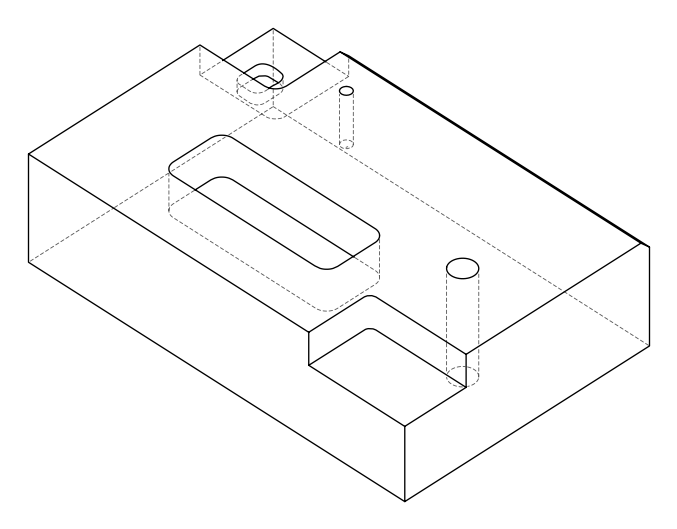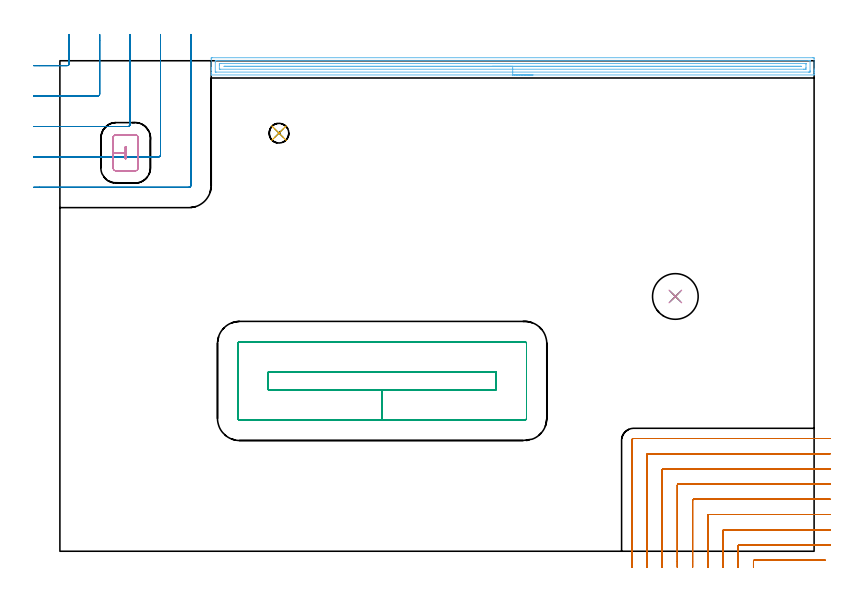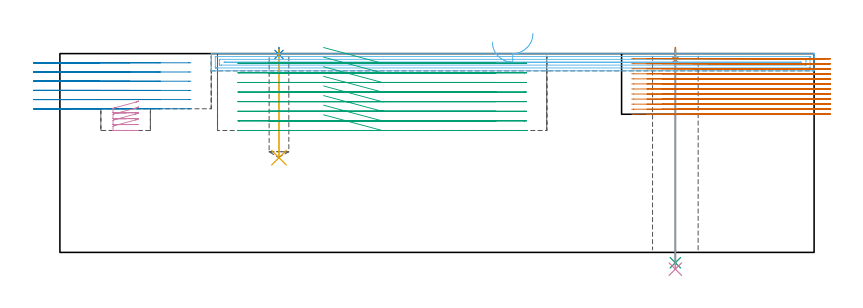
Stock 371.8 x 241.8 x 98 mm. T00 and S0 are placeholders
(PLAN: 10 operations, 7 tool changes, 53.5 min)
(1 SPOT_DRILL | STEP1HOLE | NXT0321_9005460120000 | 0.05 min | 183 mm3)
(2 SPOT_DRILL_1 | STEP1POCKET | NXT0321_9005460120000 | 0.03 min | 1 mm3)
(3 DRILL_THROUGH_HOLE_INTO_CENTER | STEP1HOLE | UGT0301_515 | 0.42 min | 10870 mm3)
(4 DRILL_TO_ENLARGE_THROUGH_HOLE | STEP1HOLE | UGT0301_054 | 0.43 min | 27875 mm3)
(5 DRILL_BLIND_HOLE_INTO_CENTER | STEP1POCKET | UGT0301_492 | 0.21 min | 3632 mm3)
(6 AREA_MILL | FG_CHAMFER_SURFACE | UGT0205_001 | 9.65 min | 10919 mm3)
(7 MILL_CORNER_NOTCH_RECTANGULAR | CORNER_NOTCH_RECTANGULAR | NXT0201_013 | Follow Part, ap 2.5, ae 75% | 24.49 min | 171739 mm3)
(8 MILL_CORNER_NOTCH_RECTANGULAR_1 | CORNER_NOTCH_RECTANGULAR_1 | UGT0201_094 | Follow Part, ap 5, ae 75% | 6.27 min | 146038 mm3)
(9 MILL_RECTANGULAR_POCKET | POCKET_RECTANGULAR_STRAIGHT | UGT0201_094 | Follow Part, ap 5, ae 75% | 10.88 min | 357289 mm3)
(10 MILL_RECTANGULAR_POCKET_1 | POCKET_RECTANGULAR_STRAIGHT_1 | NXT0201_011 | Follow Part, ap 3, ae 75% | 1.09 min | 7268 mm3)
(TOOL NXT0321_9005460120000 | NC Spot Drill, 142deg, 12mm, Carbide, Uncoated | D12 PA142 FL30 Z2)
(TOOL UGT0301_515 | Carbide Drill 12.0 mm | D12 PA118 FL101 Z2)
(TOOL UGT0301_054 | Twist Drill 22.5 mm | D22.5 PA118 FL155 Z2)
(TOOL UGT0301_492 | Carbide Drill 9.7 mm | D9.7 PA118 FL87 Z2)
(TOOL UGT0205_001 | Chamfer Mill 20 x 3 x 45 deg. | D20 FL50 Z2)
(TOOL NXT0201_013 | ENDMILL 10mm | D10 FL30 Z4)
(TOOL UGT0201_094 | End mill 20 mm | D20 FL38 Z4)
(TOOL NXT0201_011 | ENDMILL 12mm [2P460-1200-NA 1630] | D12 FL38 Z6)
(OP 1 SPOT_DRILL)
G17 G21 G94 G90
T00 M6
G54
G17 G0 G90 X303.4 Y125.6 S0 M3
G43 Z108. H0
G94 G81 G98 Z95. F250. R101.
G80
M5
M2
(OP 2 SPOT_DRILL_1)
G17 G21 G94 G90
T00 M6
G54
G17 G0 G90 X108. Y206.1 S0 M3
G43 Z108. H0
G94 G81 G98 Z97.583 F250. R101.
G80
M5
M2
(OP 3 DRILL_THROUGH_HOLE_INTO_CENTER)
G17 G21 G94 G90
T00 M6
G54
G17 G0 G90 X303.4 Y125.6 S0 M3
G43 Z108. H0
G94 G73 G98 Z-5.105 F250. Q11.456 R100.
G80
M5
M2
(OP 4 DRILL_TO_ENLARGE_THROUGH_HOLE)
G17 G21 G94 G90
T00 M6
G54
G17 G0 G90 X303.4 Y125.6 S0 M3
G43 Z108. H0
G94 G73 G98 Z-8.26 F250. Q21.252 R100.
G80
M5
M2
(OP 5 DRILL_BLIND_HOLE_INTO_CENTER)
G17 G21 G94 G90
T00 M6
G54
G17 G0 G90 X108. Y206.1 S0 M3
G43 Z108. H0
G94 G81 G98 Z46.7 F250. R100.
G80
M5
M2
(OP 6 AREA_MILL)
G17 G21 G94 G90
T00 M6
G54
G17 G0 G90 X233.2 Y234.8 S1061 M3
G43 Z108. H0
G94 G1 X233.162 Z107.128 F250.
X233.048 Z106.264
X232.859 Z105.412
X232.597 Z104.58
X232.263 Z103.774
X231.86 Z103.
X231.392 Z102.264
X230.86 Z101.572
X230.271 Z100.929
X229.628 Z100.34
X228.936 Z99.808
X228.2 Z99.34
X227.426 Z98.937
X226.62 Z98.603
X225.788 Z98.341
X224.937 Z98.152
X224.072 Z98.038
X223.2 Z98.
X74.781
X74.61 Y234.803 Z97.988
X74.602 Y234.93 Z97.862
X74.6 Y235.063 Z97.737
Y235.289 Z97.511
Y235.997 Z96.798
Y237.223 Z95.574
Y237.741 Z95.053
Y238.354 Z94.441
Y242.716 Z90.081
X74.603 Y242.976 Z89.822
X74.61 Y243.294 Z89.504
X74.898 Y243.298 Z89.501
X75.228 Y243.3 Z89.5
X371.172
X371.502 Y243.298 Z89.501
X371.79 Y243.294 Z89.504
X371.8 Y242.976 Z89.822
Y237.741 Z95.053
Y237.223 Z95.574
Y236.869 Z95.927
Y236.35 Z96.446
Y235.997 Z96.798
Y235.289 Z97.511
Y235.063 Z97.737
X371.798 Y234.93 Z97.862
X371.79 Y234.803 Z97.988
X371.619 Y234.8 Z98.
X223.2
Y236.214 Z96.586
X77.017 Y236.215 Z96.585
X76.791 Y236.217 Z96.583
X76.66 Y236.221 Z96.579
X76.609 Y236.228 Z96.572
X76.607 Y236.257 Z96.543
X76.601 Y236.402 Z96.398
X76.6 Y241.231 Z91.569
X76.601 Y241.636 Z91.164
X76.605 Y241.773 Z91.027
X76.61 Y241.875 Z90.925
X76.682 Y241.879 Z90.921
X77.017 Y241.884 Z90.916
X77.24 Y241.885 Z90.915
X369.383
X369.609 Y241.883 Z90.917
X369.74 Y241.879 Z90.921
X369.791 Y241.871 Z90.929
X369.793 Y241.843 Z90.957
X369.799 Y241.698 Z91.102
X369.8 Y236.869 Z95.931
X369.799 Y236.464 Z96.336
X369.795 Y236.327 Z96.473
X369.79 Y236.225 Z96.575
X369.718 Y236.221 Z96.579
X369.383 Y236.216 Z96.584
X369.16 Y236.215 Z96.585
X223.2 Y236.214 Z96.586
Y237.628 Z95.172
X78.92 Y237.629 Z95.171
X78.805 Y237.63 Z95.17
X78.689 Y237.632 Z95.168
X78.62 Y237.635 Z95.165
X78.61 Y237.676 Z95.124
X78.606 Y237.741 Z95.059
X78.601 Y237.94 Z94.86
X78.6 Y239.685 Z93.115
X78.608 Y240.358 Z92.442
X78.61 Y240.453 Z92.347
X78.695 Y240.465 Z92.335
X78.805 Y240.467 Z92.333
X79.583 Y240.471 Z92.329
X79.699
X367.48
X367.595 Y240.47 Z92.33
X367.711 Y240.468 Z92.332
X367.78 Y240.465 Z92.335
X367.79 Y240.424 Z92.376
X367.794 Y240.358 Z92.442
X367.799 Y240.16 Z92.64
X367.8 Y238.414 Z94.386
X367.792 Y237.741 Z95.059
X367.79 Y237.647 Z95.153
X367.705 Y237.635 Z95.165
X367.595 Y237.633 Z95.167
X366.817 Y237.629 Z95.171
X366.701 Y237.628 Z95.172
X223.2
Y239.043 Z93.757
X81.047
X81.033 Y239.044 Z93.756
X80.941 Y239.049 Z93.751
X81.038 Y239.052 Z93.748
X81.472 Y239.057 Z93.743
X81.487
X365.353
X365.368 Y239.056 Z93.744
X365.459 Y239.051 Z93.749
X365.362 Y239.048 Z93.752
X364.928 Y239.043 Z93.757
X364.913
X223.2
X222.328 Z93.795
X221.464 Z93.909
X220.612 Z94.098
X219.78 Z94.36
X218.974 Z94.694
X218.2 Z95.097
X217.464 Z95.566
X216.772 Z96.097
X216.129 Z96.686
X215.54 Z97.329
X215.009 Z98.022
X214.54 Z98.757
X214.137 Z99.531
X213.803 Z100.337
X213.541 Z101.169
X213.352 Z102.021
X213.238 Z102.886
X213.2 Z103.757
G0 Z108.
M5
M2
(OP 7 MILL_CORNER_NOTCH_RECTANGULAR)
G17 G21 G94 G90
T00 M6
G54
G17 G0 G90 X377.175 Y-4.4 S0 M3
G43 Z108. H0
Z95.508
G94 G1 X374.175 F250.
X342.395 F500.
G3 X341.9 Y-4.895 R0.5
G1 Y-5.
Y-8. F250.
G0 Z108.
X379.8 Y3.1
Z95.508
G1 X376.8
X334.896 F500.
G3 X334.4 Y2.604 R0.5
G1 Y-5.
Y-8. F250.
G0 Z108.
X379.8 Y10.6
Z95.508
G1 X376.8
X327.396 F500.
G3 X326.9 Y10.104 R0.5
G1 Y-5.
Y-8. F250.
G0 Z108.
X379.8 Y18.1
Z95.508
G1 X376.8
X319.896 F500.
G3 X319.4 Y17.604 R0.5
G1 Y-5.
Y-8. F250.
G0 Z108.
X379.8 Y25.6
Z95.508
G1 X376.8
X312.396 F500.
G3 X311.9 Y25.104 R0.5
G1 Y-5.
Y-8. F250.
G0 Z108.
X379.8 Y33.1
Z95.508
G1 X376.8
X304.896 F500.
G3 X304.4 Y32.603 R0.5
G1 Y-5.
Y-8. F250.
G0 Z108.
X379.8 Y40.6
Z95.508
G1 X376.8
X297.397 F500.
G3 X296.9 Y40.103 R0.5
G1 Y-5.
Y-8. F250.
G0 Z108.
X379.8 Y48.1
Z95.508
G1 X376.8
X289.897 F500.
G3 X289.4 Y47.603 R0.5
G1 Y-5.
Y-8. F250.
G0 Z108.
X379.8 Y55.6
Z95.508
G1 X376.8
X282.9 F500.
G3 X281.9 Y54.6 R1.
G1 Y-5.
Y-8. F250.
G0 Z108.
X377.175 Y-4.4
Z93.017
G1 X374.175
X342.395 F500.
G3 X341.9 Y-4.895 R0.5
G1 Y-5.
Y-8. F250.
G0 Z108.
X379.8 Y3.1
Z93.017
G1 X376.8
X334.896 F500.
G3 X334.4 Y2.604 R0.5
G1 Y-5.
Y-8. F250.
G0 Z108.
X379.8 Y10.6
Z93.017
G1 X376.8
X327.396 F500.
G3 X326.9 Y10.104 R0.5
G1 Y-5.
Y-8. F250.
G0 Z108.
X379.8 Y18.1
Z93.017
G1 X376.8
X319.896 F500.
G3 X319.4 Y17.604 R0.5
G1 Y-5.
Y-8. F250.
G0 Z108.
X379.8 Y25.6
Z93.017
G1 X376.8
X312.396 F500.
G3 X311.9 Y25.104 R0.5
G1 Y-5.
Y-8. F250.
G0 Z108.
X379.8 Y33.1
Z93.017
G1 X376.8
X304.896 F500.
G3 X304.4 Y32.603 R0.5
G1 Y-5.
Y-8. F250.
G0 Z108.
X379.8 Y40.6
Z93.017
G1 X376.8
X297.397 F500.
G3 X296.9 Y40.103 R0.5
G1 Y-5.
Y-8. F250.
G0 Z108.
X379.8 Y48.1
Z93.017
G1 X376.8
X289.897 F500.
G3 X289.4 Y47.603 R0.5
G1 Y-5.
Y-8. F250.
G0 Z108.
X379.8 Y55.6
Z93.017
G1 X376.8
X282.9 F500.
G3 X281.9 Y54.6 R1.
G1 Y-5.
Y-8. F250.
G0 Z108.
X377.175 Y-4.4
Z90.525
G1 X374.175
X342.395 F500.
G3 X341.9 Y-4.895 R0.5
G1 Y-5.
Y-8. F250.
G0 Z108.
X379.8 Y3.1
Z90.525
G1 X376.8
X334.896 F500.
G3 X334.4 Y2.604 R0.5
G1 Y-5.
Y-8. F250.
G0 Z108.
X379.8 Y10.6
Z90.525
G1 X376.8
X327.396 F500.
G3 X326.9 Y10.104 R0.5
G1 Y-5.
Y-8. F250.
G0 Z108.
X379.8 Y18.1
Z90.525
G1 X376.8
X319.896 F500.
G3 X319.4 Y17.604 R0.5
G1 Y-5.
Y-8. F250.
G0 Z108.
X379.8 Y25.6
Z90.525
G1 X376.8
X312.396 F500.
G3 X311.9 Y25.104 R0.5
G1 Y-5.
Y-8. F250.
G0 Z108.
X379.8 Y33.1
Z90.525
G1 X376.8
X304.896 F500.
G3 X304.4 Y32.603 R0.5
G1 Y-5.
Y-8. F250.
G0 Z108.
X379.8 Y40.6
Z90.525
G1 X376.8
X297.397 F500.
G3 X296.9 Y40.103 R0.5
G1 Y-5.
Y-8. F250.
G0 Z108.
X379.8 Y48.1
Z90.525
G1 X376.8
X289.897 F500.
G3 X289.4 Y47.603 R0.5
G1 Y-5.
Y-8. F250.
G0 Z108.
X379.8 Y55.6
Z90.525
G1 X376.8
X282.9 F500.
G3 X281.9 Y54.6 R1.
G1 Y-5.
Y-8. F250.
G0 Z108.
X377.175 Y-4.4
Z88.033
G1 X374.175
X342.395 F500.
G3 X341.9 Y-4.895 R0.5
G1 Y-5.
Y-8. F250.
G0 Z108.
X379.8 Y3.1
Z88.033
G1 X376.8
X334.896 F500.
G3 X334.4 Y2.604 R0.5
G1 Y-5.
Y-8. F250.
G0 Z108.
X379.8 Y10.6
Z88.033
G1 X376.8
X327.396 F500.
G3 X326.9 Y10.104 R0.5
G1 Y-5.
Y-8. F250.
G0 Z108.
X379.8 Y18.1
Z88.033
G1 X376.8
X319.896 F500.
G3 X319.4 Y17.604 R0.5
G1 Y-5.
Y-8. F250.
G0 Z108.
X379.8 Y25.6
Z88.033
G1 X376.8
X312.396 F500.
G3 X311.9 Y25.104 R0.5
G1 Y-5.
Y-8. F250.
G0 Z108.
X379.8 Y33.1
Z88.033
G1 X376.8
X304.896 F500.
G3 X304.4 Y32.604 R0.5
G1 Y-5.
Y-8. F250.
G0 Z108.
X379.8 Y40.6
Z88.033
G1 X376.8
X297.397 F500.
G3 X296.9 Y40.103 R0.5
G1 Y-5.
Y-8. F250.
G0 Z108.
X379.8 Y48.1
Z88.033
G1 X376.8
X289.897 F500.
G3 X289.4 Y47.603 R0.5
G1 Y-5.
Y-8. F250.
G0 Z108.
X379.8 Y55.6
Z88.033
G1 X376.8
X282.9 F500.
G3 X281.9 Y54.6 R1.
G1 Y-5.
Y-8. F250.
G0 Z108.
X377.175 Y-4.4
Z85.542
G1 X374.175
X342.395 F500.
G3 X341.9 Y-4.895 R0.5
G1 Y-5.
Y-8. F250.
G0 Z108.
X379.8 Y3.1
Z85.542
G1 X376.8
X334.896 F500.
G3 X334.4 Y2.604 R0.5
G1 Y-5.
Y-8. F250.
G0 Z108.
X379.8 Y10.6
Z85.542
G1 X376.8
X327.396 F500.
G3 X326.9 Y10.104 R0.5
G1 Y-5.
Y-8. F250.
G0 Z108.
X379.8 Y18.1
Z85.542
G1 X376.8
X319.896 F500.
G3 X319.4 Y17.604 R0.5
G1 Y-5.
Y-8. F250.
G0 Z108.
X379.8 Y25.6
Z85.542
G1 X376.8
X312.396 F500.
G3 X311.9 Y25.104 R0.5
G1 Y-5.
Y-8. F250.
G0 Z108.
X379.8 Y33.1
Z85.542
G1 X376.8
X304.896 F500.
G3 X304.4 Y32.604 R0.5
G1 Y-5.
Y-8. F250.
G0 Z108.
X379.8 Y40.6
Z85.542
G1 X376.8
X297.397 F500.
G3 X296.9 Y40.103 R0.5
G1 Y-5.
Y-8. F250.
G0 Z108.
X379.8 Y48.1
Z85.542
G1 X376.8
X289.897 F500.
G3 X289.4 Y47.603 R0.5
G1 Y-5.
Y-8. F250.
G0 Z108.
X379.8 Y55.6
Z85.542
G1 X376.8
X282.9 F500.
G3 X281.9 Y54.6 R1.
G1 Y-5.
Y-8. F250.
G0 Z108.
X377.175 Y-4.4
Z83.05
G1 X374.175
X342.395 F500.
G3 X341.9 Y-4.895 R0.5
G1 Y-5.
Y-8. F250.
G0 Z108.
X379.8 Y3.1
Z83.05
G1 X376.8
X334.896 F500.
G3 X334.4 Y2.604 R0.5
G1 Y-5.
Y-8. F250.
G0 Z108.
X379.8 Y10.6
Z83.05
G1 X376.8
X327.396 F500.
G3 X326.9 Y10.104 R0.5
G1 Y-5.
Y-8. F250.
G0 Z108.
X379.8 Y18.1
Z83.05
G1 X376.8
X319.896 F500.
G3 X319.4 Y17.604 R0.5
G1 Y-5.
Y-8. F250.
G0 Z108.
X379.8 Y25.6
Z83.05
G1 X376.8
X312.396 F500.
G3 X311.9 Y25.104 R0.5
G1 Y-5.
Y-8. F250.
G0 Z108.
X379.8 Y33.1
Z83.05
G1 X376.8
X304.896 F500.
G3 X304.4 Y32.604 R0.5
G1 Y-5.
Y-8. F250.
G0 Z108.
X379.8 Y40.6
Z83.05
G1 X376.8
X297.397 F500.
G3 X296.9 Y40.103 R0.5
G1 Y-5.
Y-8. F250.
G0 Z108.
X379.8 Y48.1
Z83.05
G1 X376.8
X289.897 F500.
G3 X289.4 Y47.603 R0.5
G1 Y-5.
Y-8. F250.
G0 Z108.
X379.8 Y55.6
Z83.05
G1 X376.8
X282.9 F500.
G3 X281.9 Y54.6 R1.
G1 Y-5.
Y-8. F250.
G0 Z108.
X377.175 Y-4.4
Z80.558
G1 X374.175
X342.395 F500.
G3 X341.9 Y-4.895 R0.5
G1 Y-5.
Y-8. F250.
G0 Z108.
X379.8 Y3.1
Z80.558
G1 X376.8
X334.896 F500.
G3 X334.4 Y2.604 R0.5
G1 Y-5.
Y-8. F250.
G0 Z108.
X379.8 Y10.6
Z80.558
G1 X376.8
X327.396 F500.
G3 X326.9 Y10.104 R0.5
G1 Y-5.
Y-8. F250.
G0 Z108.
X379.8 Y18.1
Z80.558
G1 X376.8
X319.896 F500.
G3 X319.4 Y17.604 R0.5
G1 Y-5.
Y-8. F250.
G0 Z108.
X379.8 Y25.6
Z80.558
G1 X376.8
X312.396 F500.
G3 X311.9 Y25.104 R0.5
G1 Y-5.
Y-8. F250.
G0 Z108.
X379.8 Y33.1
Z80.558
G1 X376.8
X304.896 F500.
G3 X304.4 Y32.604 R0.5
G1 Y-5.
Y-8. F250.
G0 Z108.
X379.8 Y40.6
Z80.558
G1 X376.8
X297.397 F500.
G3 X296.9 Y40.103 R0.5
G1 Y-5.
Y-8. F250.
G0 Z108.
X379.8 Y48.1
Z80.558
G1 X376.8
X289.897 F500.
G3 X289.4 Y47.603 R0.5
G1 Y-5.
Y-8. F250.
G0 Z108.
X379.8 Y55.6
Z80.558
G1 X376.8
X282.9 F500.
G3 X281.9 Y54.6 R1.
G1 Y-5.
Y-8. F250.
G0 Z108.
X377.175 Y-4.4
Z78.067
G1 X374.175
X342.395 F500.
G3 X341.9 Y-4.895 R0.5
G1 Y-5.
Y-8. F250.
G0 Z108.
X379.8 Y3.1
Z78.067
G1 X376.8
X334.896 F500.
G3 X334.4 Y2.604 R0.5
G1 Y-5.
Y-8. F250.
G0 Z108.
X379.8 Y10.6
Z78.067
G1 X376.8
X327.396 F500.
G3 X326.9 Y10.104 R0.5
G1 Y-5.
Y-8. F250.
G0 Z108.
X379.8 Y18.1
Z78.067
G1 X376.8
X319.896 F500.
G3 X319.4 Y17.604 R0.5
G1 Y-5.
Y-8. F250.
G0 Z108.
X379.8 Y25.6
Z78.067
G1 X376.8
X312.396 F500.
G3 X311.9 Y25.104 R0.5
G1 Y-5.
Y-8. F250.
G0 Z108.
X379.8 Y33.1
Z78.067
G1 X376.8
X304.896 F500.
G3 X304.4 Y32.604 R0.5
G1 Y-5.
Y-8. F250.
G0 Z108.
X379.8 Y40.6
Z78.067
G1 X376.8
X297.397 F500.
G3 X296.9 Y40.103 R0.5
G1 Y-5.
Y-8. F250.
G0 Z108.
X379.8 Y48.1
Z78.067
G1 X376.8
X289.897 F500.
G3 X289.4 Y47.603 R0.5
G1 Y-5.
Y-8. F250.
G0 Z108.
X379.8 Y55.6
Z78.067
G1 X376.8
X282.9 F500.
G3 X281.9 Y54.6 R1.
G1 Y-5.
Y-8. F250.
G0 Z108.
X377.175 Y-4.4
Z75.575
G1 X374.175
X342.395 F500.
G3 X341.9 Y-4.895 R0.5
G1 Y-5.
Y-8. F250.
G0 Z108.
X379.8 Y3.1
Z75.575
G1 X376.8
X334.896 F500.
G3 X334.4 Y2.604 R0.5
G1 Y-5.
Y-8. F250.
G0 Z108.
X379.8 Y10.6
Z75.575
G1 X376.8
X327.396 F500.
G3 X326.9 Y10.104 R0.5
G1 Y-5.
Y-8. F250.
G0 Z108.
X379.8 Y18.1
Z75.575
G1 X376.8
X319.896 F500.
G3 X319.4 Y17.604 R0.5
G1 Y-5.
Y-8. F250.
G0 Z108.
X379.8 Y25.6
Z75.575
G1 X376.8
X312.396 F500.
G3 X311.9 Y25.104 R0.5
G1 Y-5.
Y-8. F250.
G0 Z108.
X379.8 Y33.1
Z75.575
G1 X376.8
X304.896 F500.
G3 X304.4 Y32.604 R0.5
G1 Y-5.
Y-8. F250.
G0 Z108.
X379.8 Y40.6
Z75.575
G1 X376.8
X297.397 F500.
G3 X296.9 Y40.103 R0.5
G1 Y-5.
Y-8. F250.
G0 Z108.
X379.8 Y48.1
Z75.575
G1 X376.8
X289.897 F500.
G3 X289.4 Y47.603 R0.5
G1 Y-5.
Y-8. F250.
G0 Z108.
X379.8 Y55.6
Z75.575
G1 X376.8
X282.9 F500.
G3 X281.9 Y54.6 R1.
G1 Y-5.
Y-8. F250.
G0 Z108.
X377.175 Y-4.4
Z73.083
G1 X374.175
X342.395 F500.
G3 X341.9 Y-4.895 R0.5
G1 Y-5.
Y-8. F250.
G0 Z108.
X379.8 Y3.1
Z73.083
G1 X376.8
X334.896 F500.
G3 X334.4 Y2.604 R0.5
G1 Y-5.
Y-8. F250.
G0 Z108.
X379.8 Y10.6
Z73.083
G1 X376.8
X327.396 F500.
G3 X326.9 Y10.104 R0.5
G1 Y-5.
Y-8. F250.
G0 Z108.
X379.8 Y18.1
Z73.083
G1 X376.8
X319.896 F500.
G3 X319.4 Y17.604 R0.5
G1 Y-5.
Y-8. F250.
G0 Z108.
X379.8 Y25.6
Z73.083
G1 X376.8
X312.396 F500.
G3 X311.9 Y25.104 R0.5
G1 Y-5.
Y-8. F250.
G0 Z108.
X379.8 Y33.1
Z73.083
G1 X376.8
X304.896 F500.
G3 X304.4 Y32.604 R0.5
G1 Y-5.
Y-8. F250.
G0 Z108.
X379.8 Y40.6
Z73.083
G1 X376.8
X297.397 F500.
G3 X296.9 Y40.103 R0.5
G1 Y-5.
Y-8. F250.
G0 Z108.
X379.8 Y48.1
Z73.083
G1 X376.8
X289.897 F500.
G3 X289.4 Y47.603 R0.5
G1 Y-5.
Y-8. F250.
G0 Z108.
X379.8 Y55.6
Z73.083
G1 X376.8
X282.9 F500.
G3 X281.9 Y54.6 R1.
G1 Y-5.
Y-8. F250.
G0 Z108.
X377.175 Y-4.4
Z70.592
G1 X374.175
X342.395 F500.
G3 X341.9 Y-4.895 R0.5
G1 Y-5.
Y-8. F250.
G0 Z108.
X379.8 Y3.1
Z70.592
G1 X376.8
X334.896 F500.
G3 X334.4 Y2.604 R0.5
G1 Y-5.
Y-8. F250.
G0 Z108.
X379.8 Y10.6
Z70.592
G1 X376.8
X327.396 F500.
G3 X326.9 Y10.104 R0.5
G1 Y-5.
Y-8. F250.
G0 Z108.
X379.8 Y18.1
Z70.592
G1 X376.8
X319.896 F500.
G3 X319.4 Y17.604 R0.5
G1 Y-5.
Y-8. F250.
G0 Z108.
X379.8 Y25.6
Z70.592
G1 X376.8
X312.396 F500.
G3 X311.9 Y25.104 R0.5
G1 Y-5.
Y-8. F250.
G0 Z108.
X379.8 Y33.1
Z70.592
G1 X376.8
X304.896 F500.
G3 X304.4 Y32.604 R0.5
G1 Y-5.
Y-8. F250.
G0 Z108.
X379.8 Y40.6
Z70.592
G1 X376.8
X297.397 F500.
G3 X296.9 Y40.103 R0.5
G1 Y-5.
Y-8. F250.
G0 Z108.
X379.8 Y48.1
Z70.592
G1 X376.8
X289.897 F500.
G3 X289.4 Y47.603 R0.5
G1 Y-5.
Y-8. F250.
G0 Z108.
X379.8 Y55.6
Z70.592
G1 X376.8
X282.9 F500.
G3 X281.9 Y54.6 R1.
G1 Y-5.
Y-8. F250.
G0 Z108.
X377.175 Y-4.4
Z68.1
G1 X374.175
X342.395 F500.
G3 X341.9 Y-4.895 R0.5
G1 Y-5.
Y-8. F250.
G0 Z108.
X379.8 Y3.1
Z68.1
G1 X376.8
X334.896 F500.
G3 X334.4 Y2.604 R0.5
G1 Y-5.
Y-8. F250.
G0 Z108.
X379.8 Y10.6
Z68.1
G1 X376.8
X327.396 F500.
G3 X326.9 Y10.104 R0.5
G1 Y-5.
Y-8. F250.
G0 Z108.
X379.8 Y18.1
Z68.1
G1 X376.8
X319.896 F500.
G3 X319.4 Y17.604 R0.5
G1 Y-5.
Y-8. F250.
G0 Z108.
X379.8 Y25.6
Z68.1
G1 X376.8
X312.396 F500.
G3 X311.9 Y25.104 R0.5
G1 Y-5.
Y-8. F250.
G0 Z108.
X379.8 Y33.1
Z68.1
G1 X376.8
X304.896 F500.
G3 X304.4 Y32.604 R0.5
G1 Y-5.
Y-8. F250.
G0 Z108.
X379.8 Y40.6
Z68.1
G1 X376.8
X297.397 F500.
G3 X296.9 Y40.103 R0.5
G1 Y-5.
Y-8. F250.
G0 Z108.
X379.8 Y48.1
Z68.1
G1 X376.8
X289.897 F500.
G3 X289.4 Y47.603 R0.5
G1 Y-5.
Y-8. F250.
G0 Z108.
X379.8 Y55.6
Z68.1
G1 X376.8
X282.9 F500.
G3 X281.9 Y54.6 R1.
G1 Y-5.
Y-8. F250.
G0 Z108.
M5
M2
(OP 8 MILL_CORNER_NOTCH_RECTANGULAR_1)
G17 G21 G94 G90
T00 M6
G54
G17 G0 G90 X-13. Y239.4 S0 M3
G43 Z108. H0
Z93.467
G94 G1 X-10. F250.
X3.605 F500.
G3 X4.6 Y240.394 R1.
G1 Y251.8
Y254.8 F250.
G0 Z108.
X-13. Y224.4
Z93.467
G1 X-10.
X18.605 F500.
G3 X19.6 Y225.395 R1.
G1 Y251.8
Y254.8 F250.
G0 Z108.
X-13. Y209.4
Z93.467
G1 X-10.
X33.605 F500.
G3 X34.6 Y210.395 R1.
G1 Y251.8
Y254.8 F250.
G0 Z108.
X-13. Y194.4
Z93.467
G1 X-10.
X48.605 F500.
G3 X49.6 Y195.395 R1.
G1 Y251.8
Y254.8 F250.
G0 Z108.
X-13. Y179.4
Z93.467
G1 X-10.
X63.6 F500.
G3 X64.6 Y180.4 R1.
G1 Y251.8
Y254.8 F250.
G0 Z108.
X-13. Y239.4
Z88.933
G1 X-10.
X3.605 F500.
G3 X4.6 Y240.395 R1.
G1 Y251.8
Y254.8 F250.
G0 Z108.
X-13. Y224.4
Z88.933
G1 X-10.
X18.605 F500.
G3 X19.6 Y225.395 R1.
G1 Y251.8
Y254.8 F250.
G0 Z108.
X-13. Y209.4
Z88.933
G1 X-10.
X33.605 F500.
G3 X34.6 Y210.395 R1.
G1 Y251.8
Y254.8 F250.
G0 Z108.
X-13. Y194.4
Z88.933
G1 X-10.
X48.605 F500.
G3 X49.6 Y195.395 R1.
G1 Y251.8
Y254.8 F250.
G0 Z108.
X-13. Y179.4
Z88.933
G1 X-10.
X63.6 F500.
G3 X64.6 Y180.4 R1.
G1 Y251.8
Y254.8 F250.
G0 Z108.
X-13. Y239.4
Z84.4
G1 X-10.
X3.605 F500.
G3 X4.6 Y240.395 R1.
G1 Y251.8
Y254.8 F250.
G0 Z108.
X-13. Y224.4
Z84.4
G1 X-10.
X18.605 F500.
G3 X19.6 Y225.395 R1.
G1 Y251.8
Y254.8 F250.
G0 Z108.
X-13. Y209.4
Z84.4
G1 X-10.
X33.605 F500.
G3 X34.6 Y210.395 R1.
G1 Y251.8
Y254.8 F250.
G0 Z108.
X-13. Y194.4
Z84.4
G1 X-10.
X48.605 F500.
G3 X49.6 Y195.395 R1.
G1 Y251.8
Y254.8 F250.
G0 Z108.
X-13. Y179.4
Z84.4
G1 X-10.
X63.6 F500.
G3 X64.6 Y180.4 R1.
G1 Y251.8
Y254.8 F250.
G0 Z108.
X-13. Y239.4
Z79.867
G1 X-10.
X3.605 F500.
G3 X4.6 Y240.395 R1.
G1 Y251.8
Y254.8 F250.
G0 Z108.
X-13. Y224.4
Z79.867
G1 X-10.
X18.605 F500.
G3 X19.6 Y225.395 R1.
G1 Y251.8
Y254.8 F250.
G0 Z108.
X-13. Y209.4
Z79.867
G1 X-10.
X33.605 F500.
G3 X34.6 Y210.395 R1.
G1 Y251.8
Y254.8 F250.
G0 Z108.
X-13. Y194.4
Z79.867
G1 X-10.
X48.605 F500.
G3 X49.6 Y195.395 R1.
G1 Y251.8
Y254.8 F250.
G0 Z108.
X-13. Y179.4
Z79.867
G1 X-10.
X63.6 F500.
G3 X64.6 Y180.4 R1.
G1 Y251.8
Y254.8 F250.
G0 Z108.
X-13. Y239.4
Z75.333
G1 X-10.
X3.605 F500.
G3 X4.6 Y240.395 R1.
G1 Y251.8
Y254.8 F250.
G0 Z108.
X-13. Y224.4
Z75.333
G1 X-10.
X18.605 F500.
G3 X19.6 Y225.395 R1.
G1 Y251.8
Y254.8 F250.
G0 Z108.
X-13. Y209.4
Z75.333
G1 X-10.
X33.605 F500.
G3 X34.6 Y210.395 R1.
G1 Y251.8
Y254.8 F250.
G0 Z108.
X-13. Y194.4
Z75.333
G1 X-10.
X48.605 F500.
G3 X49.6 Y195.395 R1.
G1 Y251.8
Y254.8 F250.
G0 Z108.
X-13. Y179.4
Z75.333
G1 X-10.
X63.6 F500.
G3 X64.6 Y180.4 R1.
G1 Y251.8
Y254.8 F250.
G0 Z108.
X-13. Y239.4
Z70.8
G1 X-10.
X3.605 F500.
G3 X4.6 Y240.395 R1.
G1 Y251.8
Y254.8 F250.
G0 Z108.
X-13. Y224.4
Z70.8
G1 X-10.
X18.605 F500.
G3 X19.6 Y225.395 R1.
G1 Y251.8
Y254.8 F250.
G0 Z108.
X-13. Y209.4
Z70.8
G1 X-10.
X33.605 F500.
G3 X34.6 Y210.395 R1.
G1 Y251.8
Y254.8 F250.
G0 Z108.
X-13. Y194.4
Z70.8
G1 X-10.
X48.605 F500.
G3 X49.6 Y195.395 R1.
G1 Y251.8
Y254.8 F250.
G0 Z108.
X-13. Y179.4
Z70.8
G1 X-10.
X63.6 F500.
G3 X64.6 Y180.4 R1.
G1 Y251.8
Y254.8 F250.
G0 Z108.
M5
M2
(OP 9 MILL_RECTANGULAR_POCKET)
G17 G21 G94 G90
T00 M6
G54
G17 G0 G90 X129.973 Y79.6 S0 M3
G43 Z108. H0
Z101.
G94 G1 X158.85 Z93.262 F250.
X215. F500.
Y88.3
X102.7
Y79.6
X158.85
Y64.6
X229.1
G3 X230. Y65.5 R0.9
G1 Y102.4
G3 X229.1 Y103.3 R0.9
G1 X88.6
G3 X87.7 Y102.4 R0.9
G1 Y65.5
G3 X88.6 Y64.6 R0.9
G1 X158.85
X159.85
G0 X129.973 Y79.6 Z96.262
G1 X158.85 Z88.525 F250.
X215. F500.
Y88.3
X102.7
Y79.6
X158.85
Y64.6
X229.1
G3 X230. Y65.5 R0.9
G1 Y102.4
G3 X229.1 Y103.3 R0.9
G1 X88.6
G3 X87.7 Y102.4 R0.9
G1 Y65.5
G3 X88.6 Y64.6 R0.9
G1 X158.85
X159.85
G0 X129.973 Y79.6 Z91.525
G1 X158.85 Z83.787 F250.
X215. F500.
Y88.3
X102.7
Y79.6
X158.85
Y64.6
X229.1
G3 X230. Y65.5 R0.9
G1 Y102.4
G3 X229.1 Y103.3 R0.9
G1 X88.6
G3 X87.7 Y102.4 R0.9
G1 Y65.5
G3 X88.6 Y64.6 R0.9
G1 X158.85
X159.85
G0 X129.973 Y79.6 Z86.787
G1 X158.85 Z79.05 F250.
X215. F500.
Y88.3
X102.7
Y79.6
X158.85
Y64.6
X229.1
G3 X230. Y65.5 R0.9
G1 Y102.4
G3 X229.1 Y103.3 R0.9
G1 X88.6
G3 X87.7 Y102.4 R0.9
G1 Y65.5
G3 X88.6 Y64.6 R0.9
G1 X158.85
X159.85
G0 X129.973 Y79.6 Z82.05
G1 X158.85 Z74.312 F250.
X215. F500.
Y88.3
X102.7
Y79.6
X158.85
Y64.6
X229.1
G3 X230. Y65.5 R0.9
G1 Y102.4
G3 X229.1 Y103.3 R0.9
G1 X88.6
G3 X87.7 Y102.4 R0.9
G1 Y65.5
G3 X88.6 Y64.6 R0.9
G1 X158.85
X159.85
G0 X129.973 Y79.6 Z77.312
G1 X158.85 Z69.575 F250.
X215. F500.
Y88.3
X102.7
Y79.6
X158.85
Y64.6
X229.1
G3 X230. Y65.5 R0.9
G1 Y102.4
G3 X229.1 Y103.3 R0.9
G1 X88.6
G3 X87.7 Y102.4 R0.9
G1 Y65.5
G3 X88.6 Y64.6 R0.9
G1 X158.85
X159.85
G0 X129.973 Y79.6 Z72.575
G1 X158.85 Z64.837 F250.
X215. F500.
Y88.3
X102.7
Y79.6
X158.85
Y64.6
X229.1
G3 X230. Y65.5 R0.9
G1 Y102.4
G3 X229.1 Y103.3 R0.9
G1 X88.6
G3 X87.7 Y102.4 R0.9
G1 Y65.5
G3 X88.6 Y64.6 R0.9
G1 X158.85
X159.85
G0 X129.973 Y79.6 Z67.837
G1 X158.85 Z60.1 F250.
X215. F500.
Y88.3
X102.7
Y79.6
X158.85
Y64.6
X229.1
G3 X230. Y65.5 R0.9
G1 Y102.4
G3 X229.1 Y103.3 R0.9
G1 X88.6
G3 X87.7 Y102.4 R0.9
G1 Y65.5
G3 X88.6 Y64.6 R0.9
G1 X158.85
X159.85
G0 Z108.
M5
M2
(OP 10 MILL_RECTANGULAR_POCKET_1)
G17 G21 G94 G90
T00 M6
G54
G17 G0 G90 X38.6 Y203.244 S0 M3
G43 Z108. H1
Z74.762
G94 G1 Y203.923 Z74.58 F250.
X38.545 Y204.22 Z74.499
X38.432 Y204.5 Z74.418
X38.266 Y204.752 Z74.337
X38.052 Y204.966 Z74.256
X37.8 Y205.132 Z74.175
X37.52 Y205.245 Z74.094
X37.223 Y205.3 Z74.013
X27.577 Z71.429
X27.28 Y205.245 Z71.348
X27. Y205.132 Z71.267
X26.748 Y204.966 Z71.186
X26.534 Y204.752 Z71.105
X26.368 Y204.5 Z71.024
X26.255 Y204.22 Z70.943
X26.2 Y203.923 Z70.862
Y196.4 Z68.846
X32.2
Y193.5 F500.
X32.6
Y199.3
X32.2
Y196.4
X26.2
Y189.
G3 X27.7 Y187.5 R1.5
G1 X37.1
G3 X38.6 Y189. R1.5
G1 Y203.8
G3 X37.1 Y205.3 R1.5
G1 X27.7
G3 X26.2 Y203.8 R1.5
G1 Y196.4
Y195.4
G0 X38.6 Y203.244 Z71.846
G1 Y203.923 Z71.664 F250.
X38.545 Y204.22 Z71.583
X38.432 Y204.5 Z71.502
X38.266 Y204.752 Z71.421
X38.052 Y204.966 Z71.34
X37.8 Y205.132 Z71.259
X37.52 Y205.245 Z71.179
X37.223 Y205.3 Z71.098
X27.577 Z68.513
X27.28 Y205.245 Z68.432
X27. Y205.132 Z68.351
X26.748 Y204.966 Z68.27
X26.534 Y204.752 Z68.189
X26.368 Y204.5 Z68.108
X26.255 Y204.22 Z68.027
X26.2 Y203.923 Z67.946
Y196.4 Z65.931
X32.2
Y193.5 F500.
X32.6
Y199.3
X32.2
Y196.4
X26.2
Y189.
G3 X27.7 Y187.5 R1.5
G1 X37.1
G3 X38.6 Y189. R1.5
G1 Y203.8
G3 X37.1 Y205.3 R1.5
G1 X27.7
G3 X26.2 Y203.8 R1.5
G1 Y196.4
Y195.4
G0 X38.6 Y203.244 Z68.931
G1 Y203.923 Z68.749 F250.
X38.545 Y204.22 Z68.668
X38.432 Y204.5 Z68.587
X38.266 Y204.752 Z68.506
X38.052 Y204.966 Z68.425
X37.8 Y205.132 Z68.344
X37.52 Y205.245 Z68.263
X37.223 Y205.3 Z68.182
X27.577 Z65.598
X27.28 Y205.245 Z65.517
X27. Y205.132 Z65.436
X26.748 Y204.966 Z65.355
X26.534 Y204.752 Z65.274
X26.368 Y204.5 Z65.193
X26.255 Y204.22 Z65.112
X26.2 Y203.923 Z65.031
Y196.4 Z63.015
X32.2
Y193.5 F500.
X32.6
Y199.3
X32.2
Y196.4
X26.2
Y189.
G3 X27.7 Y187.5 R1.5
G1 X37.1
G3 X38.6 Y189. R1.5
G1 Y203.8
G3 X37.1 Y205.3 R1.5
G1 X27.7
G3 X26.2 Y203.8 R1.5
G1 Y196.4
Y195.4
G0 X38.6 Y203.244 Z66.015
G1 Y203.923 Z65.834 F250.
X38.545 Y204.22 Z65.753
X38.432 Y204.5 Z65.672
X38.266 Y204.752 Z65.591
X38.052 Y204.966 Z65.51
X37.8 Y205.132 Z65.429
X37.52 Y205.245 Z65.348
X37.223 Y205.3 Z65.267
X27.577 Z62.682
X27.28 Y205.245 Z62.601
X27. Y205.132 Z62.52
X26.748 Y204.966 Z62.44
X26.534 Y204.752 Z62.359
X26.368 Y204.5 Z62.278
X26.255 Y204.22 Z62.197
X26.2 Y203.923 Z62.116
Y196.4 Z60.1
X32.2
Y193.5 F500.
X32.6
Y199.3
X32.2
Y196.4
X26.2
Y189.
G3 X27.7 Y187.5 R1.5
G1 X37.1
G3 X38.6 Y189. R1.5
G1 Y203.8
G3 X37.1 Y205.3 R1.5
G1 X27.7
G3 X26.2 Y203.8 R1.5
G1 Y196.4
Y195.4
G0 Z108.
M5
M2
